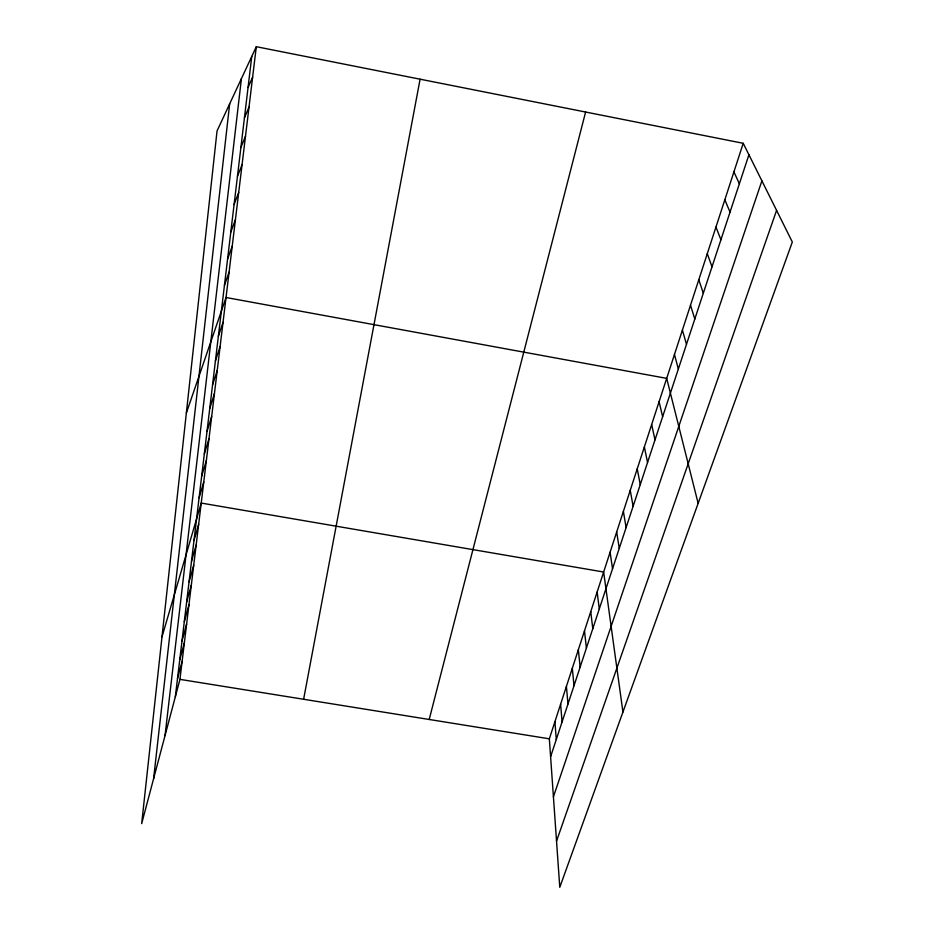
<?xml version="1.0" encoding="UTF-8"?>
<svg xmlns="http://www.w3.org/2000/svg" width="934" height="934" viewBox="0 0 934 934"><rect width="100%" height="100%" fill="white"/><g stroke="black" fill="none" stroke-linecap="round" stroke-linejoin="round"><path stroke-width="1.4" d="M153.608 778.652L229.659 103.861M165.026 735.618L241.416 78.654M175.335 696.741L251.76 56.449M256.301 46.7L217.038 130.958L141.676 823.636L179.947 679.368L256.301 46.7L743.219 143.299L792.324 242.011L559.781 887.3L549.344 738.817L743.219 143.299M303.62 699.274L420.09 79.192M429.196 719.484L585.606 112.033M177.518 678.516L182.13 661.272M179.737 659.941L184.36 642.826M181.99 641.004L186.625 624.029M184.302 621.682L188.937 604.858M186.648 601.975L191.295 585.303M189.053 581.859L193.712 565.362M191.505 561.334L196.163 545.012M194.003 540.389L198.673 524.254M162.002 636.836L201.23 503.064L603.644 572.017L622.931 712.07M199.082 497.799L203.764 482.072M201.662 476.153L206.344 460.649M204.301 454.064L208.982 438.782M206.998 431.496L211.679 416.471M209.753 408.45L214.423 393.681M212.555 384.901L217.237 370.401M215.427 360.839L220.109 346.619M550.605 756.738L748.928 154.764M218.369 336.24L223.039 322.323M553.418 796.819L761.899 180.857M186.345 413.062L226.04 297.502L666.689 378.363L698.142 503.344M556.536 841.102L776.586 210.383M224.44 285.36L229.099 272.109M227.581 259.045L232.227 246.156M230.791 232.122L235.438 219.607M234.084 204.569L238.707 192.451M237.446 176.351L242.069 164.664M240.902 147.455L245.502 136.212M244.428 117.859L249.016 107.083M248.047 87.527L252.612 77.253M179.947 679.368L549.344 738.817M733.914 171.868L739.366 183.788M724.831 199.771L730.038 212.123M715.958 227.044L720.92 239.793M707.283 253.698L712.012 266.82M698.795 279.745L703.314 293.241M690.506 305.22L694.803 319.054M682.392 330.134L686.49 344.284M674.453 354.511L678.353 368.965M659.089 401.702L662.626 416.727M651.652 424.561L655.003 439.844M644.367 446.942L647.554 462.458M637.233 468.856L640.257 484.618M630.24 490.327L633.112 506.298M623.387 511.365L626.107 527.547M616.673 531.983L619.254 548.363M610.1 552.192L612.541 568.759M597.13 592.028L599.301 608.933M590.743 611.642L592.786 628.699M584.486 630.882L586.4 648.091M578.344 649.749L580.142 667.086M572.32 668.242L574.001 685.719M566.413 686.397L567.977 703.991M560.61 704.201L562.081 721.912M554.924 721.667L556.279 739.495"/></g></svg>
